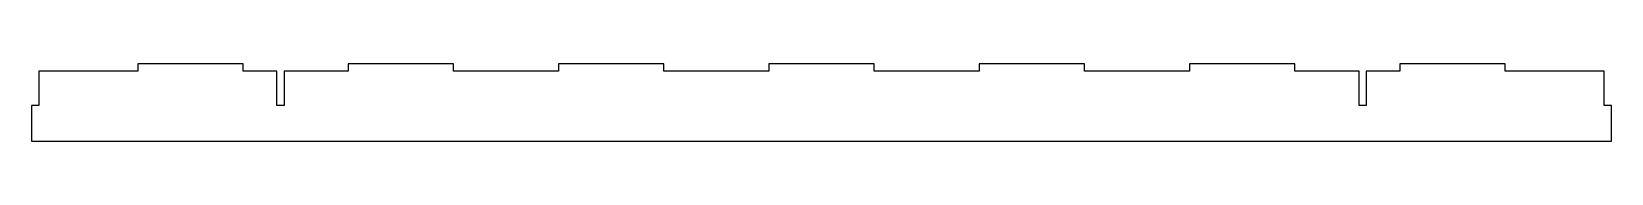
# Model space of a CAD drawing. Header units: millimetres. Extents: x -23808 to -22504, y -15092 to -15028.
import ezdxf

# ---------------------------------------------------------------- set-up
doc = ezdxf.new("R2010")
doc.units = ezdxf.units.MM

msp = doc.modelspace()

# ---------------------------------------------------------------- linework, layer by layer
at = {"extrusion": (6.12323e-17, 3.67394e-16, -1)}
for p, q in [((-23719.9, -15027.7, 24610.2), (-23719.9, -15033.7, 24610.2)), ((-23633.1, -15027.7, 24610.2), (-23719.9, -15027.7, 24610.2)), ((-23633.1, -15033.7, 24610.2), (-23633.1, -15027.7, 24610.2)), ((-23546.3, -15027.7, 24610.2), (-23546.3, -15033.7, 24610.2)), ((-23459.5, -15027.7, 24610.2), (-23546.3, -15027.7, 24610.2)), ((-23459.5, -15033.7, 24610.2), (-23459.5, -15027.7, 24610.2)), ((-23372.7, -15027.7, 24610.2), (-23372.7, -15033.7, 24610.2)), ((-23285.9, -15027.7, 24610.2), (-23372.7, -15027.7, 24610.2)), ((-23285.9, -15033.7, 24610.2), (-23285.9, -15027.7, 24610.2)), ((-23199.1, -15027.7, 24610.2), (-23199.1, -15033.7, 24610.2)), ((-23112.3, -15027.7, 24610.2), (-23199.1, -15027.7, 24610.2)), ((-23112.3, -15033.7, 24610.2), (-23112.3, -15027.7, 24610.2)), ((-23025.5, -15027.7, 24610.2), (-23025.5, -15033.7, 24610.2)), ((-22938.7, -15027.7, 24610.2), (-23025.5, -15027.7, 24610.2)), ((-22938.7, -15033.7, 24610.2), (-22938.7, -15027.7, 24610.2)), ((-22851.9, -15027.7, 24610.2), (-22851.9, -15033.7, 24610.2)), ((-22765.1, -15027.7, 24610.2), (-22851.9, -15027.7, 24610.2)), ((-22765.1, -15033.7, 24610.2), (-22765.1, -15027.7, 24610.2)), ((-22678.3, -15027.7, 24610.2), (-22678.3, -15033.7, 24610.2)), ((-22591.5, -15027.7, 24610.2), (-22678.3, -15027.7, 24610.2)), ((-22591.5, -15033.7, 24610.2), (-22591.5, -15027.7, 24610.2)), ((-23801.6, -15033.7, 24610.2), (-23801.6, -15062.2, 24610.2)), ((-23719.9, -15033.7, 24610.2), (-23801.6, -15033.7, 24610.2)), ((-23605.3, -15033.7, 24610.2), (-23633.1, -15033.7, 24610.2)), ((-23605.3, -15062.2, 24610.2), (-23605.3, -15033.7, 24610.2)), ((-23599.3, -15033.7, 24610.2), (-23599.3, -15062.2, 24610.2)), ((-23546.3, -15033.7, 24610.2), (-23599.3, -15033.7, 24610.2)), ((-23372.7, -15033.7, 24610.2), (-23459.5, -15033.7, 24610.2)), ((-23199.1, -15033.7, 24610.2), (-23285.9, -15033.7, 24610.2)), ((-23025.5, -15033.7, 24610.2), (-23112.3, -15033.7, 24610.2)), ((-22851.9, -15033.7, 24610.2), (-22938.7, -15033.7, 24610.2)), ((-22712.1, -15033.7, 24610.2), (-22765.1, -15033.7, 24610.2)), ((-22712.1, -15062.2, 24610.2), (-22712.1, -15033.7, 24610.2)), ((-22706.1, -15033.7, 24610.2), (-22706.1, -15062.2, 24610.2)), ((-22678.3, -15033.7, 24610.2), (-22706.1, -15033.7, 24610.2)), ((-22509.8, -15033.7, 24610.2), (-22591.5, -15033.7, 24610.2)), ((-22509.8, -15062.2, 24610.2), (-22509.8, -15033.7, 24610.2)), ((-23807.6, -15062.2, 24610.2), (-23807.6, -15091.6, 24610.2)), ((-23801.6, -15062.2, 24610.2), (-23807.6, -15062.2, 24610.2)), ((-23599.3, -15062.2, 24610.2), (-23605.3, -15062.2, 24610.2)), ((-22706.1, -15062.2, 24610.2), (-22712.1, -15062.2, 24610.2)), ((-22503.8, -15062.2, 24610.2), (-22509.8, -15062.2, 24610.2)), ((-22503.8, -15091.6, 24610.2), (-22503.8, -15062.2, 24610.2)), ((-23807.6, -15091.6, 24610.2), (-22503.8, -15091.6, 24610.2))]:
    msp.add_line(p, q, dxfattribs=at)

doc.saveas('drawing.dxf')
